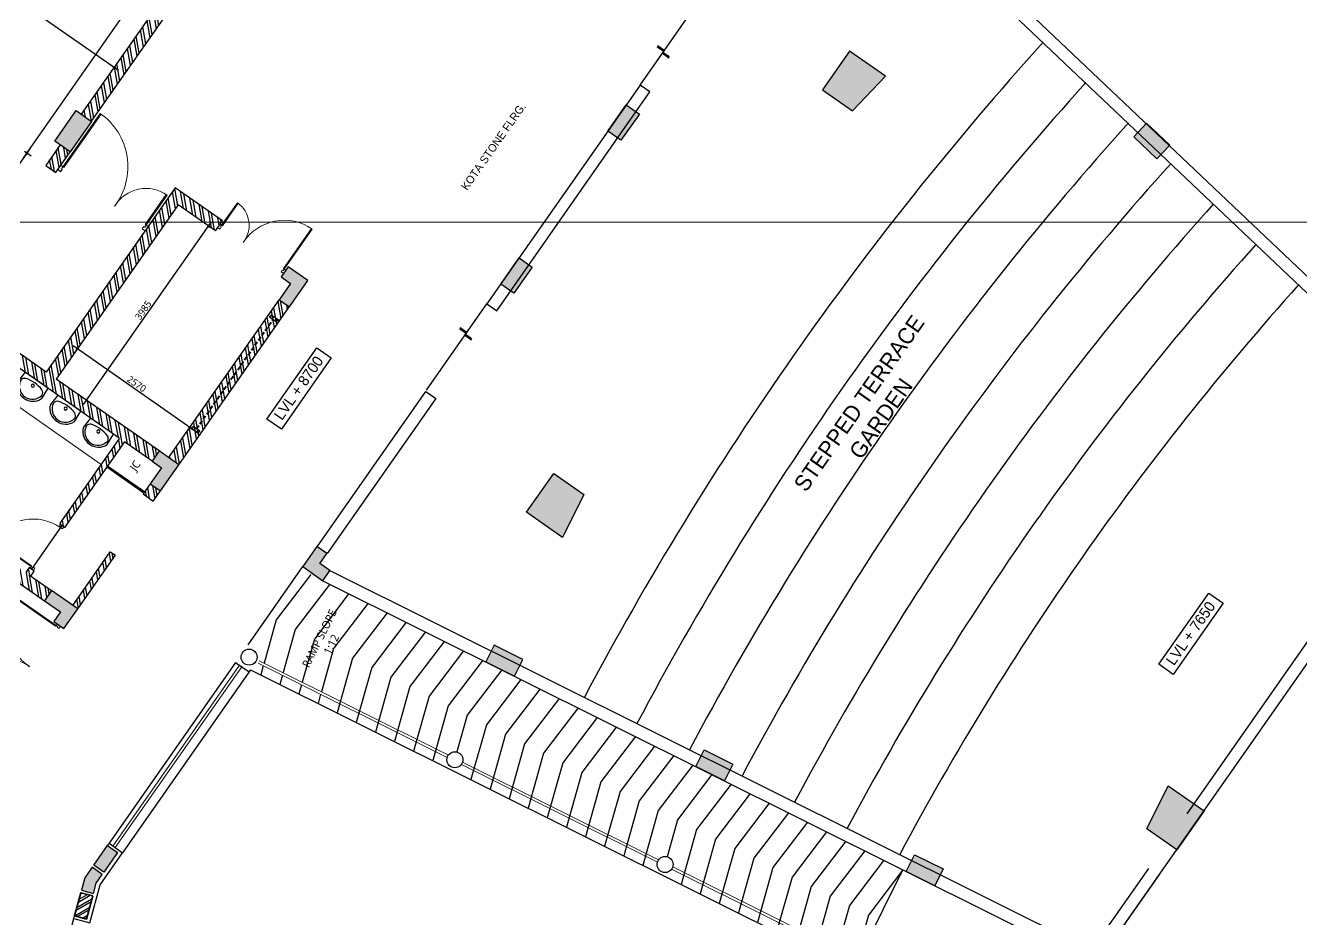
# Model space of a CAD drawing. Header units: millimetres. Extents: x 897770 to 1185420, y -692043 to -233237.
# Drawn here: x 938751 to 962660, y -429012 to -412257 of the extents above; entities that cross this region are included whole.
import ezdxf
from ezdxf.enums import TextEntityAlignment as Align

# ---------------------------------------------------------------- set-up
doc = ezdxf.new("R2010")
doc.units = ezdxf.units.MM
doc.header["$MEASUREMENT"] = 0
doc.header["$PDMODE"] = 67
doc.linetypes.add('ACAD_ISO05W100', pattern=[36, 24, -3, 0, -3, 0, -3, 0, -3])
doc.linetypes.add('DASHED2', pattern=[0.375, 0.25, -0.125])
doc.layers.get('Defpoints').update_dxf_attribs({"color": 6})
for name, color, linetype in [('A-Anno Tags', 6, 'Continuous'), ('A-Elevation', 4, 'Continuous'), ('A-Sanitory', 8, 'Continuous'), ('A-Steps', 3, 'Continuous'), ('A-Wall Patt', 8, 'Continuous'), ('A-Window', 4, 'Continuous'), ('S-Conc Patt', 9, 'Continuous')]:
    doc.layers.add(name, color=color, linetype=linetype)
for name, color, linetype, lineweight in [('A-Detail Lines', 8, 'Continuous', 25), ('A-Door', 4, 'Continuous', 9), ('A-DTLS-Elevation', 4, 'Continuous', 25), ('A-Wall Sec', 1, 'Continuous', 30), ('Ann_TitleBlock 2', 5, 'Continuous', 25), ('Anno_Tittleblock', 5, 'Continuous', 13), ('ele l', 6, 'Continuous', 15), ('elevation', 4, 'Continuous', 13), ('FLOOR', 41, 'Continuous', 5), ('S-Concrete', 40, 'Continuous', 30), ('text', 7, 'Continuous', 5)]:
    doc.layers.add(name, color=color, linetype=linetype, lineweight=lineweight)
doc.styles.add('IIITD @ 100', font='trebuc.ttf', dxfattribs={"height": 210})
doc.styles.get("Standard").update_dxf_attribs({"font": 'trebuc.ttf'})
doc.styles.add('TITLE', font='swissel.ttf', dxfattribs={"height": 4.299999999999998})
doc.dimstyles.new('IIITD_WD_M @ 100', dxfattribs={"dimscale": 100, "dimtxt": 1.3, "dimasz": 0.75, "dimexe": 0.5, "dimexo": 0.25, "dimgap": 0.3, "dimtad": 1, "dimdec": 0, "dimrnd": 1, "dimzin": 0, "dimdsep": 46, "dimtxsty": 'Standard', "dimblk": 'ARCHTICK', "dimcen": 0.2, "dimdle": 1, "dimclrd": 8, "dimclre": 9, "dimadec": 0, "dimazin": 0, "dimtfac": 1, "dimtdec": 0, "dimtofl": 0, "dimtmove": 0, "dimatfit": 0, "dimfxl": 1, "dimtolj": 1, "dimtzin": 0, "dimlwd": -1, "dimlwe": -1, "dimarcsym": 0})
pattern_1 = [(135, (332898.2756042336, -897154.141167992), (-106.0660171779821, -106.0660171779821), []), (135, (332898.2756042336, -897083.4304899921), (-106.0660171779821, -106.0660171779821), [])]

# ---------------------------------------------------------------- blocks, each defined once
blk = doc.blocks.new('block rt')
at = {"layer": 'S-Conc Patt'}
blk.add_hatch(color=256, dxfattribs=at).paths.add_polyline_path([(839460.0766549428, -270632.8241177784), (839271.6717551635, -270500.9014368656), (839133.6550639226, -270698.0094754622), (839071.5126945713, -270930.4713258203), (839293.7103884405, -270989.8698513853), (839345.3612802359, -270796.6544654123)])
at = {"layer": 'S-Concrete'}
blk.add_lwpolyline([(839271.6717551635, -270500.9014368656), (839133.6550639226, -270698.0094754622), (839071.5126945713, -270930.4713258203), (839293.7103884405, -270989.8698513853), (839345.3612802359, -270796.6544654123), (839460.0766549428, -270632.8241177784), (839271.6717551635, -270500.9014368656)], dxfattribs=at)
blk = doc.blocks.new('block rt lft')
at = {"color": 6}
blk.add_blockref('block rt', (0, 0), dxfattribs=at)
blk = doc.blocks.new('Big Door Garbage')
at = {"layer": 'A-Detail Lines', "lineweight": 18}
for centre, radius, start, end in [((-12515, 128702.8379813184), 515, 270, 3.896891641194009), ((-11085, 128702.8379813184), 915, 177.8078233523045, 270)]:
    blk.add_arc(centre, radius, start, end, dxfattribs=at)
at = {"layer": 'ele l', "lineweight": 18}
for p, q in [((-12550, 128777.8379813184), (-12500, 128777.8379813184)), ((-12550, 128702.8379813184), (-12550, 128777.8379813184)), ((-12500, 128777.8379813184), (-12500, 128737.8379813183)), ((-11100, 128777.8379813184), (-11100, 128737.8379813183)), ((-11050, 128777.8379813184), (-11100, 128777.8379813184)), ((-11050, 128702.8379813184), (-11050, 128777.8379813184)), ((-12550, 128702.8379813184), (-12515, 128702.8379813184)), ((-12515, 128737.8379813183), (-12500, 128737.8379813183)), ((-12515, 128702.8379813184), (-12515, 128737.8379813183)), ((-12515, 128702.8379813184), (-12515, 128187.8379813183)), ((-12498.87218045117, 128702.8379813184), (-12515, 128702.8379813184)), ((-12498.87218045117, 128702.8379813184), (-12498.87218045117, 128188.0905739071)), ((-11101.12781954894, 128702.8379813184), (-11101.12781954894, 127787.9801270937)), ((-11101.12781954894, 128702.8379813184), (-11085, 128702.8379813184)), ((-11085, 128737.8379813183), (-11100, 128737.8379813183)), ((-11085, 128702.8379813184), (-11085, 128737.8379813183)), ((-11050, 128702.8379813184), (-11085, 128702.8379813184)), ((-11085, 128702.8379813184), (-11085, 127787.8379813184))]:
    blk.add_line(p, q, dxfattribs=at)
blk = doc.blocks.new('ABL_Door_S - 1000 x 2100-11-3 Second Floor Lvl')
at = {"layer": 'A-Door'}
blk.add_arc((-450, -2.5), 899.9999999999976, 269.0450261264744, 0, dxfattribs=at)
at = {"layer": 'ele l'}
for p, q in [((-500, 37.5), (-450, 37.5)), ((-500, -37.5), (-500, 37.5)), ((-450, 37.5), (-450, -2.5)), ((450, 37.5), (450, -2.5)), ((500, 37.5), (450, 37.5)), ((500, -37.5), (500, 37.5)), ((-500, -37.5), (-465, -37.5)), ((-465, -2.5), (-450, -2.5)), ((-465, -37.5), (-465, -2.5)), ((-465, -37.5), (-465, -902.3749913182107)), ((-450, -37.5), (-465, -37.5)), ((-450, -37.5), (-450, -902.5)), ((465, -2.5), (450, -2.5)), ((465, -37.5), (465, -2.5)), ((500, -37.5), (465, -37.5))]:
    blk.add_line(p, q, dxfattribs=at)
blk = doc.blocks.new('basin13_pl')
for points in [[(-411.544749577879, -1.877702052675885, -0.3243096548876276), (-228.662179200328, 275.2094259963778, -0.0741953083466772), (-225.7429335389752, 275.6450125397823), (0, 262.3951083889406), (0, -262.3951083889406), (-222.7131455603521, -274.7616816801892, -0.0826105020214127), (-232.4257334403228, -273.1459314795501, -0.3133250437369864), (-411.544749577879, -1.877702052675885)], [(-381.6487324351911, 0.6179259249765892, -0.373947363517409), (-169.3798919887049, 245.1648648460686, -0.2528694053771053), (-89.14032121584751, 185.9919087740418, -0.0782114528549336), (-62.55141090950928, 1.086677969287848, -0.07081266206195799), (-89.14032121573109, -185.9919087740418, -0.2541996357205494), (-169.3798919887049, -244.2815339864755, -0.371652717417448), (-381.6487324351911, 0.6179259249765892)]]:
    blk.add_lwpolyline(points, format="xyb", close=True)
at = {"lineweight": -2}
blk.add_circle((-122.4729003147222, 0.7433193685137667), 28.75, dxfattribs=at)
blk = doc.blocks.new('DROP')
at = {"layer": 'A-Detail Lines'}
h = blk.add_hatch(dxfattribs=at)
h.set_pattern_fill('ANSI31', color=256, scale=100, angle=270, style=0)
h.set_pattern_definition([(45, (-30796.78261578728, -8736.20539666258), (8.838834764831843, -8.838834764831843), [])])
h.paths.add_polyline_path([(-45.69152063661022, 0), (-45.69152063661022, -146.7568311852519), (-75.487112986797, -146.7568311852519), (-75.487112986797, 0)])
h.paths.add_polyline_path([(0, 146.7568311852519), (0, 0), (-29.79559235018678, 0), (-29.79559235018678, 146.7568311852519)])
for p, q in [((-45.69152063661022, -146.7568311852519), (-45.69152063661022, 0)), ((0, 0), (0, 148.4895498590776))]:
    blk.add_line(p, q, dxfattribs=at)
blk = doc.blocks.new('Upper WINDOW')
at = {"layer": 'A-Window', "color": 2, "linetype": 'DASHED2', "lineweight": 40, "ltscale": 300}
blk.add_line((-18119.75917566476, 103109.9747390604), (-18489.37153924019, 100637.4483588792), dxfattribs=at)
for points in [[(-18226.10314188129, 103176.4274353885), (-17998.63071490465, 103142.4230979395)], [(-18383.02201362203, 100571.0328522357), (-18610.49444059869, 100605.0371896847)]]:
    blk.add_lwpolyline(points, dxfattribs=at)
at = {"layer": 'A-Window'}
for points in [[(-18038.19113698781, 103148.3368957567), (-18045.58338425934, 103098.8863681531), (-18193.9349670702, 103121.0631099677), (-18186.54271979869, 103170.5136375713)], [(-18422.58799510629, 100576.9094603682), (-18415.19574783477, 100626.3599879718), (-18563.54733064564, 100648.5367297864), (-18570.93957791716, 100599.0862021828)]]:
    blk.add_lwpolyline(points, dxfattribs=at)
blk = doc.blocks.new('_ArchTick')
at = {"color": 0, "linetype": 'ByBlock', "const_width": 0.15}
blk.add_lwpolyline([(-0.5, -0.5), (0.5, 0.5)], dxfattribs=at)
blk = doc.blocks.new('*D189')
at = {"layer": 'A-Anno Tags', "color": 9, "transparency": 16777216}
for p, q in [((592436.5536630508, -455875.4935922034), (592286.5536630508, -455875.4935922034)), ((592436.5536630508, -466145.4937957336), (592286.5536630508, -466145.4937957336))]:
    blk.add_line(p, q, dxfattribs=at)
at = {"layer": 'A-Anno Tags', "color": 8, "transparency": 16777216}
blk.add_line((592336.5536630508, -466245.4937957337), (592336.5536630508, -455775.4935922035), dxfattribs=at)
at = {"layer": 'Defpoints', "color": 0, "linetype": 'Continuous', "transparency": 16777216}
for p in [(592336.5536630508, -455875.4935922034), (592758.8696423166, -455875.4935922034), (592758.8696423168, -466145.4937957336)]:
    blk.add_point(p, dxfattribs=at)
at = {"layer": 'A-Anno Tags', "color": 8, "linetype": 'Continuous', "transparency": 16777216, "xscale": 50, "yscale": 50, "zscale": 50}
for p, rotation in [((592336.5536630508, -455875.4935922034), 90), ((592336.5536630508, -466145.4937957336), 270)]:
    blk.add_blockref('_ArchTick', p, dxfattribs=dict(at, rotation=rotation))
at = {"layer": 'A-Anno Tags', "color": 0, "linetype": 'Continuous', "transparency": 16777216, "insert": (592240.4156159129, -461010.4936939685), "char_height": 130, "attachment_point": 5, "rotation": 90}
blk.add_mtext('\\A1;10270', dxfattribs=at)
blk = doc.blocks.new('*D190')
at = {"layer": 'A-Anno Tags', "color": 9, "transparency": 16777216}
for p, q in [((592436.5536630508, -466145.4937957336), (592286.5536630506, -466145.4937957336)), ((592436.5536630508, -468195.4936939692), (592286.5536630506, -468195.4936939692))]:
    blk.add_line(p, q, dxfattribs=at)
at = {"layer": 'A-Anno Tags', "color": 8, "transparency": 16777216}
blk.add_line((592336.5536630505, -466045.4937957336), (592336.5536630505, -468295.4936939692), dxfattribs=at)
at = {"layer": 'Defpoints', "color": 0, "linetype": 'Continuous', "transparency": 16777216}
for p in [(592758.8696423168, -466145.4937957336), (592336.5536630505, -468195.4936939692), (592758.8696423168, -468195.4936939692)]:
    blk.add_point(p, dxfattribs=at)
at = {"layer": 'A-Anno Tags', "color": 8, "linetype": 'Continuous', "transparency": 16777216, "xscale": 50, "yscale": 50, "zscale": 50}
for p, rotation in [((592336.5536630505, -466145.4937957336), 90), ((592336.5536630505, -468195.4936939692), 270)]:
    blk.add_blockref('_ArchTick', p, dxfattribs=dict(at, rotation=rotation))
at = {"layer": 'A-Anno Tags', "color": 0, "linetype": 'Continuous', "transparency": 16777216, "insert": (592240.4156159125, -467170.4937448514), "char_height": 130, "attachment_point": 5, "rotation": 90}
blk.add_mtext('\\A1;2050', dxfattribs=at)
blk = doc.blocks.new('*D192')
at = {"layer": 'A-Anno Tags', "color": 8, "transparency": 16777216}
blk.add_line((592858.8696423166, -463890.9997194455), (584118.8684178478, -463890.9997194455), dxfattribs=at)
at = {"layer": 'A-Anno Tags', "color": 9, "transparency": 16777216}
for p, q in [((584218.8684178478, -463990.9997194457), (584218.8684178478, -463840.9997194457)), ((592758.8696423166, -463990.9997194457), (592758.8696423166, -463840.9997194457))]:
    blk.add_line(p, q, dxfattribs=at)
at = {"layer": 'Defpoints', "color": 0, "linetype": 'Continuous', "transparency": 16777216}
for p in [(584218.8684178478, -463890.9997194455), (584218.8684178478, -464064.4567584668), (592758.8696423166, -464064.4567583229)]:
    blk.add_point(p, dxfattribs=at)
at = {"layer": 'A-Anno Tags', "color": 8, "linetype": 'Continuous', "transparency": 16777216, "xscale": 50, "yscale": 50, "zscale": 50, "rotation": 180}
blk.add_blockref('_ArchTick', (584218.8684178478, -463890.9997194455), dxfattribs=at)
at = {"layer": 'A-Anno Tags', "color": 8, "linetype": 'Continuous', "transparency": 16777216, "xscale": 50, "yscale": 50, "zscale": 50}
blk.add_blockref('_ArchTick', (592758.8696423166, -463890.9997194455), dxfattribs=at)
at = {"layer": 'A-Anno Tags', "color": 0, "linetype": 'Continuous', "transparency": 16777216, "insert": (588488.8690300821, -463794.8616723075), "char_height": 130, "attachment_point": 5}
blk.add_mtext('\\A1;8540', dxfattribs=at)
blk = doc.blocks.new('*D194')
at = {"layer": 'A-Anno Tags', "color": 8, "transparency": 16777216}
blk.add_line((597888.868529941, -468602.9560936341), (595118.8655717422, -468602.9560936341), dxfattribs=at)
at = {"layer": 'A-Anno Tags', "color": 9, "transparency": 16777216}
for p, q in [((595218.8655717422, -468702.956093634), (595218.8655717422, -468552.956093634)), ((597788.8685299408, -468702.956093634), (597788.8685299408, -468552.956093634))]:
    blk.add_line(p, q, dxfattribs=at)
at = {"layer": 'Defpoints', "color": 0, "linetype": 'Continuous', "transparency": 16777216}
for p in [(595218.8655717422, -468602.9560936341), (595218.8655717422, -468966.7843003495), (597788.8685299408, -468966.7843003492)]:
    blk.add_point(p, dxfattribs=at)
at = {"layer": 'A-Anno Tags', "color": 8, "linetype": 'Continuous', "transparency": 16777216, "xscale": 50, "yscale": 50, "zscale": 50, "rotation": 180}
blk.add_blockref('_ArchTick', (595218.8655717422, -468602.9560936341), dxfattribs=at)
at = {"layer": 'A-Anno Tags', "color": 8, "linetype": 'Continuous', "transparency": 16777216, "xscale": 50, "yscale": 50, "zscale": 50}
blk.add_blockref('_ArchTick', (597788.8685299408, -468602.9560936341), dxfattribs=at)
at = {"layer": 'A-Anno Tags', "color": 0, "linetype": 'Continuous', "transparency": 16777216, "insert": (596503.8670508415, -468506.818046496), "char_height": 130, "attachment_point": 5}
blk.add_mtext('\\A1;2570', dxfattribs=at)
blk = doc.blocks.new('*D195')
at = {"layer": 'A-Anno Tags', "color": 8, "transparency": 16777216}
blk.add_line((595909.8304378433, -469395.4936810427), (595909.8304378433, -465210.4936982234), dxfattribs=at)
at = {"layer": 'A-Anno Tags', "color": 9, "transparency": 16777216}
for p, q in [((595902.0785584087, -465310.4936982233), (595959.8304378436, -465310.4936982233)), ((595902.0785326527, -469295.4936810425), (595959.8304378436, -469295.4936810425))]:
    blk.add_line(p, q, dxfattribs=at)
at = {"layer": 'Defpoints', "color": 0, "linetype": 'Continuous', "transparency": 16777216}
for p in [(595877.0785584087, -465310.4936982233), (595909.8304378433, -465310.4936982233), (595877.0785326527, -469295.4936810425)]:
    blk.add_point(p, dxfattribs=at)
at = {"layer": 'A-Anno Tags', "color": 8, "linetype": 'Continuous', "transparency": 16777216, "xscale": 50, "yscale": 50, "zscale": 50}
for p, rotation in [((595909.8304378433, -465310.4936982233), 90), ((595909.8304378433, -469295.4936810425), 270)]:
    blk.add_blockref('_ArchTick', p, dxfattribs=dict(at, rotation=rotation))
at = {"layer": 'A-Anno Tags', "color": 0, "linetype": 'Continuous', "transparency": 16777216, "insert": (595813.4735354865, -467302.9936896329), "char_height": 130, "attachment_point": 5, "rotation": 90}
blk.add_mtext('\\A1;3985', dxfattribs=at)
blk = doc.blocks.new('Col BIG')
at = {"layer": 'S-Concrete'}
blk.add_lwpolyline([(430436.3021660146, -150128.8601639964), (431326.4116626509, -150128.8601639964), (431326.4116626509, -150816.3299377869), (430436.3021660146, -150949.3903902058)], close=True, dxfattribs=at)
blk = doc.blocks.new('IIITD WD A1- L Format Library')
at = {"layer": 'Anno_Tittleblock', "color": 5}
blk.add_lwpolyline([(8.4981e-12, -7.565305796026009), (774.9999999918738, -7.56530586851683), (774.9999999918657, 573.9074375169786), (-2.84e-14, 573.9074374182147)], close=True, dxfattribs=at)
at = {"style": 'TITLE'}
for tag, p, height in [('PROJECT NAME 1', (779.1683415002262, 137.3991805550202), 2.983716264687696), ('PROJECT NAME 2', (779.1683415002262, 132.228240156315), 2.983716264687696), ('PROJECT_NAME_3', (779.1683415002262, 127.3710148127286), 2.983716264687696), ('1:100@A1', (818.0644061244722, 91.91852248042328), 2.245218157738993), ('A-2.03', (844.8088925816908, 84.27986801856855), 3.999999999999998), ('03.04.11', (821.9638681379755, 84.64362089690894), 2.245218157738993), ('AC', (827.500632315538, 76.13847962577613), 2.245218157738993), ('A', (858.8511657051198, 75.94194076355613), 3.655006303296036)]:
    blk.add_attdef(tag, p, '', height=height, dxfattribs=at)
for p in [(780.303663661374, 113.0115611427492), (780.303663661374, 106.3748684926642)]:
    blk.add_attdef('FIRST FLOOR PLAN', text='', height=3.393934424489177, dxfattribs=at).set_placement(p, align=Align.TOP_LEFT)
blk = doc.blocks.new('Lecture SF Plan')
at = {"layer": 'A-Wall Patt'}
h = blk.add_hatch(dxfattribs=at)
h.set_pattern_fill('ANSI32', color=256, scale=400, angle=90, style=0)
h.set_pattern_definition(pattern_1)
h.paths.add_polyline_path([(592758.8696423168, -461359.755528208), (592758.8696423168, -464959.7555282078), (592988.8696423168, -464959.755528208), (592988.8696423166, -461359.7555282079)])
h = blk.add_hatch(dxfattribs=at)
h.set_pattern_fill('ANSI32', color=256, scale=400, angle=90, style=0)
h.set_pattern_definition([(135, (596779.5729619709, -469394.9933898028), (-106.0660171779821, -106.0660171779821), []), (135, (596779.5729619709, -469324.2827118027), (-106.0660171779821, -106.0660171779821), [])])
h.paths.add_polyline_path([(589103.8651321058, -468425.493693969), (592988.8696423166, -468425.493693969), (592988.8696423168, -469525.4936940346), (594298.869770817, -469525.4936859554), (594298.8697672138, -471140.4936870361), (594528.8697569221, -471140.4936870353), (594528.8697569168, -469525.4936845372), (596828.8697561638, -469525.4936703526), (596828.869756657, -471480.4936726977), (596943.869756657, -471480.4936726977), (596943.8697529564, -469525.4936696435), (597568.8685308731, -469525.493665789), (597568.8685308734, -469295.4936658543), (595218.8655717422, -469295.4936810427), (595218.8655717422, -465310.4936939693), (596068.868530873, -465310.493693969), (596068.8685308731, -465080.4936939689), (594988.8655717423, -465080.493693969), (594988.8655717424, -469295.493682529), (593218.8696423166, -469295.493693969), (593218.8696423168, -468195.4936939689), (589103.8651321058, -468195.493693969)])
h = blk.add_hatch(dxfattribs=at)
h.set_pattern_fill('ANSI32', color=256, scale=400, angle=90, style=0)
h.set_pattern_definition(pattern_1)
h.paths.add_polyline_path([(592988.8696423166, -466129.7555282081), (592988.8696423168, -465659.7555282081), (592758.8696423168, -465659.7555282081), (592758.8696423168, -466129.7555282081)])
h = blk.add_hatch(dxfattribs=at)
h.set_pattern_fill('ANSI32', color=256, scale=400, angle=90, style=0)
h.set_pattern_definition([(135, (640363.3412529747, -388330.4826034763), (-106.0660171779821, -106.0660171779821), []), (135, (640363.3412529747, -388259.7719254766), (-106.0660171779821, -106.0660171779821), [])])
h.paths.add_polyline_path([(598018.8685299964, -465680.4936939688), (597789.0549480864, -465680.4936939689), (597793.868530873, -469295.4936643997), (598018.8685314276, -469295.4936629455)])
h = blk.add_hatch(dxfattribs=at)
h.set_pattern_fill('ANSI32', color=256, scale=400, angle=90, style=0)
h.set_pattern_definition([(135, (597851.819598176, -470002.993693969), (-106.0660171779821, -106.0660171779821), []), (135, (597851.8195981759, -469932.2830159689), (-106.0660171779821, -106.0660171779821), [])])
h.paths.add_polyline_path([(597788.868530873, -469895.4936629453), (597788.868530873, -470125.4936629452), (598018.868530873, -470125.4936629452), (598018.8685307775, -469895.4936629454)])
h = blk.add_hatch(dxfattribs=at)
h.set_pattern_fill('ANSI32', color=256, scale=400, angle=90, style=0)
h.set_pattern_definition([(135, (598011.8195981759, -471604.4936939692), (-106.0660171779821, -106.0660171779821), []), (135, (598011.8195981759, -471533.783015969), (-106.0660171779821, -106.0660171779821), [])])
h.paths.add_polyline_path([(597903.868530772, -471365.4936726977), (597903.8685307727, -472595.4936726917), (598018.8685307573, -472595.4936726917), (598018.8685307573, -471365.4936726977)])
h = blk.add_hatch(dxfattribs=at)
h.set_pattern_fill('ANSI32', color=256, scale=400, angle=90, style=0)
h.set_pattern_definition([(135, (453884.8195981759, -989464.4936939692), (-106.0660171779821, -106.0660171779821), []), (135, (453884.8195981761, -989393.7830159692), (-106.0660171779821, -106.0660171779821), [])])
h.paths.add_polyline_path([(591431.5489952734, -472595.4936726916), (591431.5489952734, -472825.4936726916), (597418.8685307575, -472825.4936726917), (597418.8685307575, -472595.4936726918)])
h = blk.add_hatch(dxfattribs=at)
h.set_pattern_fill('ANSI32', color=256, scale=400, angle=90, style=0)
h.set_pattern_definition([(135, (453892.1403598004, -989464.4936939692), (-106.0660171779821, -106.0660171779821), []), (135, (453892.1403598005, -989393.7830159692), (-106.0660171779821, -106.0660171779821), [])])
h.paths.add_polyline_path([(596828.869756657, -472480.4936726978), (596828.8697566567, -472595.4936726915), (596943.8697566567, -472595.4936726918), (596943.8697566567, -472480.4936726978)])
at = {"layer": 'S-Conc Patt'}
for points in [[(609152.3930296204, -453996.3524149247), (609745.7993607111, -454085.0593832035), (609797.5450922071, -453738.9056900674), (609204.1387611168, -453650.1987217881)], [(603868.8700045835, -455733.5408270232), (603868.8700045835, -456623.6503236598), (604556.3397783741, -456623.6503236598), (604689.4002307929, -455733.5408270232)], [(601018.8700045835, -459560.493693969), (601018.8700045835, -458960.4936939688), (601318.8700045835, -458960.4936939688), (601318.8700045836, -459560.493693969)], [(601018.8700045835, -463060.4936939689), (601018.8700045834, -462460.4936939689), (601318.8700045834, -462460.4936939689), (601318.8700045835, -463060.493693969)], [(617478.8655173396, -463588.2371678785), (617478.8655173393, -464478.3466645149), (616791.3957435486, -464478.3466645146), (616658.33529113, -463588.2371678786)], [(597568.868530873, -465310.493693969), (597788.8685308731, -465310.493693969), (597788.8685308731, -465680.4936939688), (598018.8685307775, -465680.4936939688), (598018.8685308731, -465080.4936939688), (597568.8685308731, -465080.4936968774)], [(603868.8700045835, -466287.446560858), (603868.8700045835, -465397.3370642216), (604556.3397783741, -465397.3370642216), (604689.4002307929, -466287.4465608579)], [(613505.2729852402, -467373.9328083828), (614098.6793163309, -467285.2258401039), (614150.4250478271, -467631.3795332401), (613557.0187167365, -467720.0865015195)], [(609152.3930296204, -468024.6349730139), (609745.7993607114, -467935.9280047346), (609797.5450922075, -468282.0816978709), (609204.1387611165, -468370.7886661502)], [(605392.9194050912, -468586.6301693645), (604799.5130740004, -468675.3371376435), (604851.2588054967, -469021.49083078), (605444.6651365875, -468932.783862501)], [(601248.8700046039, -469295.4936939687), (601248.8700046039, -469065.4936939687), (601018.8700046039, -469065.4936939688), (601018.8700046039, -469525.4936939689), (601478.8700046036, -469525.4936939688), (601478.8700046036, -469295.4936939687)], [(597568.868530873, -469525.4936629453), (597788.868530873, -469525.4936629453), (597788.868530873, -469895.4936629452), (598018.8685307773, -469895.493662945), (598018.8685308731, -469295.493662945), (597568.868530873, -469295.4936658539)], [(597418.8685307576, -472595.4936726942), (597418.8685307576, -472825.493659641), (597788.8685307576, -472825.4936596413), (597788.8685307576, -473045.4936726942), (598018.8685307576, -473045.4936726942), (598018.8685307575, -472595.4936726942)], [(601018.8700046993, -475905.4936726946), (601248.8700047071, -475905.4936726825), (601248.8700047114, -476355.4936726822), (601018.8700047114, -476355.4936726946)]]:
    blk.add_hatch(color=256, dxfattribs=at).paths.add_polyline_path(points)
blk.add_hatch(color=256, dxfattribs=at).paths.add_polyline_path([(592638.8655717626, -464960.4936939687), (592988.8655717623, -464960.4936939687), (592988.8655717626, -465660.4936939689), (592638.8655717623, -465660.4936939689)], flags=17)
at = {"layer": 'A-Anno Tags'}
for points in [[(615209.0122773289, -461824.6284048489), (615209.012277329, -460196.3589830893), (615539.0885613724, -460196.3589830893), (615539.088561372, -461824.6284048487)], [(598881.482510304, -467645.2514804646), (598881.4825103041, -466016.982058705), (599211.5587943475, -466016.982058705), (599211.5587943472, -467645.2514804643)]]:
    blk.add_lwpolyline(points, close=True, dxfattribs=at)
at = {"layer": 'A-Detail Lines'}
for p, q in [((601018.8700047935, -458507.4936939689), (601018.8700045835, -456530.4936939688)), ((596886.3697557218, -472480.4936726974), (596886.3697566572, -471480.4936726975))]:
    blk.add_line(p, q, dxfattribs=at)
blk.add_lwpolyline([(601018.8700045836, -465490.4936939689), (601018.8700045836, -463513.4936939689)], dxfattribs=at)
at = {"layer": 'A-Elevation'}
for points in [[(617478.8655173045, -466729.2459852009), (617478.865517424, -454895.4504726381), (601282.8743424239, -452474.3484382696)], [(617248.8655173904, -458202.7502200086), (617248.8655174219, -455093.6239519796), (601248.8700045836, -452701.8208651877)], [(617248.8655203097, -463818.2372562376), (617248.8655173331, -463818.2371678786), (617248.8655173904, -458202.7502200027), (617248.8655173904, -458202.7502200086)], [(601018.8700046237, -463513.4936939688), (601248.8700046235, -463513.493693969), (601243.8700047936, -458507.4936939689), (601018.8700047935, -458507.4936939689), (601018.8700046237, -463513.4936939688)], [(601020.8690461812, -465514.9341695604), (601250.8685872837, -465514.4747213728), (601252.9612121335, -469065.0442337918), (601027.9616610549, -469065.493693975), (601020.8690461812, -465514.9341695604)]]:
    blk.add_lwpolyline(points, dxfattribs=at)
for radius, start, end in [(60666.13039641584, 172.9030790334292, 187.096801469816), (59566.13039641584, 172.9290328744646, 187.0708454177137), (58466.13039641584, 172.9559636435559, 187.0439123572749), (57366.13039641584, 172.9839275403001, 187.0159460818717), (56266.13039641584, 173.0129852016545, 186.9868859421183), (55166.13039641584, 173.0432020870074, 186.9566664914525), (54066.13039641584, 173.074648975338, 186.9252169244054)]:
    blk.add_arc((666947.427026595, -461010.493693969), radius, start, end, dxfattribs=at)
at = {"layer": 'A-Sanitory', "ltscale": 0.5}
for points in [[(596935.6304979161, -470100.5105654725), (597787.9500336425, -470100.5105654679)], [(596936.548995032, -470075.4936870359), (597788.8685307585, -470075.4936870313)]]:
    blk.add_lwpolyline(points, dxfattribs=at)
at = {"layer": 'A-Wall Sec'}
for p, q in [((592758.8696423168, -464959.7555282078), (592758.8696423168, -461359.755528208)), ((592988.8696423168, -464959.755528208), (592988.8696423166, -461359.7555282079)), ((594988.8655717423, -465080.493693969), (594988.8655717424, -469295.493682529)), ((596068.8685308731, -465080.4936939689), (594988.8655717423, -465080.493693969)), ((596068.8685308731, -465310.493693969), (596068.8685308731, -465080.4936939689)), ((595218.8655717422, -465310.4936939693), (595218.8655717422, -469295.4936810427)), ((596068.868530873, -465310.493693969), (595218.8655717422, -465310.4936939693)), ((592758.8696423168, -465659.7555282081), (592758.8696423168, -466129.7555282081)), ((592988.8696423166, -466129.7555282081), (592988.8696423168, -465659.7555282081)), ((597788.8685299408, -469295.4936644321), (597788.8685299411, -465680.4936939688)), ((598018.8685299411, -469295.4936629454), (598018.8685299411, -465677.1350915311)), ((592758.8696423168, -466129.7555282081), (592988.8696423166, -466129.7555282081)), ((594988.8655717424, -469295.493682529), (593218.8696423166, -469295.493693969)), ((597568.868530873, -469295.4936658543), (595218.8655717422, -469295.4936810427)), ((596821.5489945393, -469525.4936703977), (594521.548995273, -469525.4936845819)), ((597568.8685308731, -469525.493665789), (596936.5489913318, -469525.4936696888)), ((596828.8697566567, -471140.4936870222), (596828.869756657, -471255.4936870225)), ((597903.8685307727, -472595.4936726917), (597903.868530772, -471365.4936726977))]:
    blk.add_line(p, q, dxfattribs=at)
for points in [[(596828.869756657, -471480.4936726977), (596828.8697561636, -469525.4936703977)], [(596828.869756657, -471480.4936726977), (596943.869756657, -471480.4936726977), (596943.8697529564, -469525.4936696886)], [(597788.868530873, -469895.4936629453), (597788.868530873, -470125.4936629452), (598018.868530873, -470125.4936629452), (598018.8685307775, -469895.4936629454)], [(597903.868530772, -471365.4936726977), (598018.8685307592, -471365.4936726977)], [(598018.8685307575, -472595.4936726942), (598018.8685307573, -471365.4936726977)], [(596943.8697566567, -472595.4936726918), (596943.8697566567, -472480.4936726978), (596828.869756657, -472480.4936726978), (596828.8697566567, -472595.4936726915)], [(596936.5489950324, -472595.4936726915), (597418.8685307575, -472595.4936726918)], [(591431.5489952734, -472825.4936726916), (597418.8685307575, -472825.4936726917)]]:
    blk.add_lwpolyline(points, dxfattribs=at)
at = {"layer": 'elevation'}
for p, q in [((596828.869756657, -471480.4936726977), (596828.8697561636, -469525.4936703977)), ((594528.8697569186, -470125.4936870356), (596828.8697566567, -470125.4936870359))]:
    blk.add_line(p, q, dxfattribs=at)
at = {"layer": 'S-Concrete'}
for points in [[(609152.3930296204, -453996.3524149247), (609745.7993607111, -454085.0593832035), (609797.5450922071, -453738.9056900674), (609204.1387611168, -453650.1987217881), (609152.3930296204, -453996.3524149247)], [(601018.8700045835, -459560.493693969), (601018.8700045835, -458960.4936939688), (601318.8700045835, -458960.4936939688), (601318.8700045836, -459560.493693969), (601018.8700045835, -459560.493693969)], [(601018.8700045835, -463060.4936939689), (601018.8700045834, -462460.4936939689), (601318.8700045834, -462460.4936939689), (601318.8700045835, -463060.493693969), (601018.8700045835, -463060.4936939689)], [(597568.868530873, -465310.493693969), (597788.8685308731, -465310.493693969), (597788.8685308731, -465680.4936939688), (598018.8685307775, -465680.4936939688), (598018.8685308731, -465080.4936939688), (597568.8685308731, -465080.4936968774), (597568.8685308732, -465310.493693969)], [(613505.2729852402, -467373.9328083828), (614098.6793163309, -467285.2258401039), (614150.4250478271, -467631.3795332401), (613557.0187167365, -467720.0865015195), (613505.2729852402, -467373.9328083828)], [(609152.3930296204, -468024.6349730139), (609745.7993607114, -467935.9280047346), (609797.5450922075, -468282.0816978709), (609204.1387611165, -468370.7886661502), (609152.3930296204, -468024.6349730139)], [(605392.9194050912, -468586.6301693645), (604799.5130740004, -468675.3371376435), (604851.2588054967, -469021.49083078), (605444.6651365875, -468932.783862501), (605392.9194050912, -468586.6301693645)], [(601248.8700046039, -469295.4936939687), (601248.8700046039, -469065.4936939687), (601018.8700046039, -469065.4936939688), (601018.8700046039, -469525.4936939689), (601478.8700046036, -469525.4936939688), (601478.8700046036, -469295.4936939687), (601248.8700046039, -469295.4936939687)], [(597568.868530873, -469525.4936629453), (597788.868530873, -469525.4936629453), (597788.868530873, -469895.4936629452), (598018.8685307773, -469895.493662945), (598018.8685308731, -469295.493662945), (597568.868530873, -469295.4936658539), (597568.8685308732, -469525.4936629453)], [(597418.8685307576, -472595.4936596411), (597418.8685307576, -472825.493659641), (597788.8685307576, -472825.4936596413), (597788.8685307576, -473045.4936726942), (598018.8685307576, -473045.4936726942), (598018.8685307575, -472595.4936726942), (597418.8685307576, -472595.4936726942)]]:
    blk.add_lwpolyline(points, dxfattribs=at)
for points in [[(592638.8655717626, -464960.4936939687), (592988.8655717623, -464960.4936939687), (592988.8655717626, -465660.4936939689), (592638.8655717623, -465660.4936939689)], [(601018.8700047027, -475905.4936726946), (601248.8700047025, -475905.4936726825), (601248.8700047114, -476355.4936726822), (601018.8700047114, -476355.4936726946)]]:
    blk.add_lwpolyline(points, close=True, dxfattribs=at)
at = {"layer": 'A-Detail Lines', "xscale": -1}
for p, rotation in [((608618.8685308787, -336455.1557126511), 180), ((469163.5305494513, -461996.7419349892), 270)]:
    blk.add_blockref('Big Door Garbage', p, dxfattribs=dict(at, rotation=rotation))
at = {"layer": 'A-Detail Lines', "xscale": 1.33333061961695, "yscale": 1.33333061961695, "zscale": 1.33333061961695, "rotation": 180}
blk.add_blockref('Big Door Garbage', (578255.5662955494, -294362.0590836424), dxfattribs=at)
at = {"layer": 'A-Door', "xscale": -1, "rotation": 270}
blk.add_blockref('ABL_Door_S - 1000 x 2100-11-3 Second Floor Lvl', (596886.3697566572, -471980.4936726978), dxfattribs=at)
at = {"layer": 'A-Sanitory', "ltscale": 0.5, "xscale": -1, "rotation": 270}
for p in [(594928.1264375503, -469525.4936745068), (595678.1264375504, -469525.4936745069), (596428.1264375504, -469525.493674507)]:
    blk.add_blockref('basin13_pl', p, dxfattribs=at)
at = {"layer": 'A-Wall Sec', "xscale": -0.9999999999999994, "rotation": 171.4979414173274}
blk.add_blockref('Upper WINDOW', (631068.7931260957, -369255.0554441331), dxfattribs=at)
at = {"layer": 'FLOOR', "linetype": 'ACAD_ISO05W100', "rotation": 270}
for p in [(601018.8700047696, -457780.4936939688), (601018.8700047117, -464232.2369152982)]:
    blk.add_blockref('DROP', p, dxfattribs=at)
at = {"layer": 'S-Concrete', "xscale": -0.9999999999999998, "rotation": 90}
blk.add_blockref('Col BIG', (453740.0098405873, -25297.23866100865), dxfattribs=at)
at = {"layer": 'S-Concrete'}
for p, rotation in [((767607.7256813364, -33151.93500186387), 270), ((453740.0098405869, -896723.7487268725), 90)]:
    blk.add_blockref('Col BIG', p, dxfattribs=dict(at, rotation=rotation))
at = {"layer": 'A-Anno Tags', "attachment_point": 5, "rotation": 90, "style": 'IIITD @ 100'}
for s, insert, char_height, width in [('{\\fCentury Gothic|b0|i0|c0|p34;STEPPED TERRACE GARDEN}', (608052.9470907875, -461039.1632194373), 300, 4185.354350428212), ('{\\fCentury Gothic|b0|i0|c0|p34;KOTA STONE FLRG.}', (599429.2807970082, -461024.8284567032), 150, 2092.677175214107)]:
    blk.add_mtext(s, dxfattribs=dict(at, insert=insert, char_height=char_height, width=width))
at = {"layer": 'A-Anno Tags', "char_height": 200, "attachment_point": 6, "rotation": 90}
for s, insert in [('{\\fCentury Gothic|b0|i0|c0|p34;LVL + 7650}', (615362.864082838, -460319.8354255287)), ('{\\fCentury Gothic|b0|i0|c0|p34;LVL + 8700}', (599035.3343158129, -466140.4585011442))]:
    blk.add_mtext(s, dxfattribs=dict(at, insert=insert))
at = {"layer": 'text', "insert": (597379.2399008509, -469777.9220527268), "char_height": 150, "attachment_point": 5, "rotation": 90, "line_spacing_factor": 0.9385317878468564}
blk.add_mtext('JC', dxfattribs=at)
at = {"layer": 'A-Anno Tags', "linetype": 'Continuous'}
for base, p1, p2, angle, picture, middle in [((592336.5536630508, -455875.4935922034), (592758.8696423168, -466145.4937957336), (592758.8696423166, -455875.4935922034), 90, '*D189', (592240.4156159129, -461010.4936939685)), ((584218.8684178478, -463890.9997194455), (592758.8696423166, -464064.4567583229), (584218.8684178478, -464064.4567584668), 180, '*D192', (588488.8690300821, -463794.8616723075)), ((595909.8304378433, -465310.4936982233), (595877.0785326527, -469295.4936810425), (595877.0785584087, -465310.4936982233), 90, '*D195', (595813.4735354865, -467302.9936896329)), ((592336.5536630505, -468195.4936939692), (592758.8696423168, -466145.4937957336), (592758.8696423168, -468195.4936939692), 90, '*D190', (592240.4156159125, -467170.4937448514)), ((595218.8655717422, -468602.9560936341), (597788.8685299408, -468966.7843003492), (595218.8655717422, -468966.7843003495), 180, '*D194', (596503.8670508415, -468506.818046496))]:
    dim = blk.add_linear_dim(base=base, p1=p1, p2=p2, angle=angle, dimstyle='IIITD_WD_M @ 100', override={"dimblk": 'ArchTick'}, dxfattribs=at)
    dim.commit()
    dim.dimension.update_dxf_attribs({"geometry": picture, "text_midpoint": middle})

msp = doc.modelspace()

# ---------------------------------------------------------------- hatches: boundary and pattern name
at = {"layer": 'A-Wall Patt'}
h = msp.add_hatch(dxfattribs=at)
h.set_pattern_fill('ANSI32', color=256, scale=300, angle=345, style=0)
h.set_pattern_definition([(30.00000000000007, (159648.4635069361, -1787.908383095171), (-56.25, 97.42785792574932), []), (30.00000000000007, (159699.6894594921, -1801.634335714043), (-56.25, 97.42785792574932), [])])
h.paths.add_polyline_path([(940010.416849082, -428571.1116452445), (939788.245583128, -428511.6143462771), (939671.8378242743, -428946.2972579123), (939894.0090902321, -429005.7945568928)])
at = {"layer": 'S-Conc Patt'}
for points in [[(944267.9347557515, -422341.6219454931), (944399.8574366595, -422153.2170457105), (944211.452536877, -422021.2943648027), (943947.6071750612, -422398.1041643678), (944324.4169746264, -422661.9495261835), (944456.3396555344, -422473.5446264009)], [(948069.1277494759, -424137.8860559895), (947532.1576563887, -423870.186375135), (947375.9995092236, -424183.4189294361), (947912.9696023108, -424451.1186102906)], [(951471.0545513224, -425833.873841656), (952008.02464441, -426101.5735225104), (951851.8664972448, -426414.8060768115), (951314.8964041574, -426147.1063959572)], [(940288.1867343342, -427624.2922366178), (940476.5916341295, -427756.2149175203), (940218.4820410528, -428124.8331997058), (940030.0771412632, -427992.9105188083)], [(955409.9514462568, -427797.5613081764), (955946.921539344, -428065.2609890307), (955790.7633921793, -428378.4935433319), (955253.7932990915, -428110.7938624775)]]:
    msp.add_hatch(color=256, dxfattribs=at).paths.add_polyline_path(points)

# ---------------------------------------------------------------- linework, layer by layer
at = {"layer": 'A-Detail Lines'}
msp.add_line((954256.6870808349, -429960.0571656982, 4.8516394e-09), (955193.635963605, -428080.6618403913, 4.8516394e-09), dxfattribs=at)
at = {"layer": 'A-Detail Lines', "elevation": 4.8516394e-09}
for points in [[(942922.250181562, -423862.4640561346), (943947.6071714716, -422398.1041781356)], [(944096.2540420523, -422548.2017663359), (943448.7895689064, -423398.666203602), (943221.3375315052, -424207.1119040516)], [(944454.234104106, -422726.6682202483), (943806.76963096, -423577.1326575146), (943579.3175935588, -424385.5783579639)], [(944812.2141661595, -422905.1346741608), (944164.7496930136, -423755.599111427), (943937.2976556123, -424564.0448118762)], [(945170.1942282132, -423083.6011280731), (944522.7297550672, -423934.0655653395), (944295.2777176659, -424742.5112657885)], [(945528.1742902666, -423262.0675819858), (944880.7098171206, -424112.532019252), (944591.2254059765, -425141.4629103993)], [(945886.1543523201, -423440.5340358983), (945238.6898791742, -424290.9984731645), (944949.2054680302, -425319.9293643117)], [(946244.1344143735, -423619.0004898108), (945596.6699412277, -424469.464927077), (945307.1855300836, -425498.3958182243)], [(946602.1144764272, -423797.4669437233), (945954.6500032813, -424647.9313809896), (945665.1655921371, -425676.8622721367)], [(946960.0945384807, -423975.9333976357), (946312.6300653348, -424826.3978349021), (946023.1456541908, -425855.3287260492)], [(943207.5525595648, -424256.108613086), (943159.3051577624, -424427.5970947493)], [(947318.0746005344, -424154.3998515481), (946670.6101273884, -425004.8642888144), (946381.1257162443, -426033.7951799617)], [(947676.0546625879, -424332.8663054607), (947028.590189442, -425183.3307427268), (946834.7168856804, -425872.4256422438)], [(943565.5326216187, -424434.5750669983), (943517.2852198159, -424606.0635486617)], [(943923.5126836721, -424613.0415209107), (943875.2652818696, -424784.5300025743)], [(948034.0347246414, -424511.3327593732), (947386.5702514955, -425361.7971966393), (947097.0858403514, -426390.7280877867)], [(944281.4927457259, -424791.5079748228), (944233.2453439231, -424962.9964564866)], [(948392.0147866951, -424689.7992132857), (947744.5503135492, -425540.263650552), (947455.0659024048, -426569.1945416992)], [(948749.9948487484, -424868.2656671983), (948102.5303756023, -425718.7301044644), (947813.0459644585, -426747.6609956116)], [(949107.974910802, -425046.7321211107), (948460.510437656, -425897.1965583771), (948171.026026512, -426926.127449524)], [(949465.9549728557, -425225.1985750232), (948818.4904997095, -426075.6630122894), (948529.0060885655, -427104.5939034367)], [(949823.9350349092, -425403.6650289356), (949176.4705617632, -426254.1294662018), (948886.9861506192, -427283.0603573491)], [(950181.9150969628, -425582.1314828482), (949534.450623817, -426432.5959201143), (949244.9662126723, -427461.5268112618)], [(950539.8951590164, -425760.5979367607), (949892.4306858701, -426611.0623740269), (949602.946274726, -427639.993265174)], [(950897.87522107, -425939.0643906732), (950250.4107479238, -426789.5288279393), (949960.9263367795, -427818.4597190866)], [(951255.8552831231, -426117.5308445857), (950608.3908099772, -426967.995281852), (950318.9063988331, -427996.926172999)], [(951613.835345177, -426295.9972984982), (950966.3708720307, -427146.4617357644), (950772.4267428651, -427835.8083740399)], [(951971.8154072306, -426474.4637524105), (951324.3509340844, -427324.9281896769), (951034.86652294, -428353.859080824)], [(952329.795469284, -426652.9302063232), (951682.3309961379, -427503.3946435892), (951392.8465849938, -428532.3255347367)], [(952687.7755313377, -426831.3966602357), (952040.3110581916, -427681.8610975019), (951750.8266470472, -428710.791988649)], [(953045.7555933909, -427009.8631141482), (952398.291120245, -427860.3275514144), (952108.8067091007, -428889.2584425615)], [(953403.7356554446, -427188.3295680606), (952756.2711822984, -428038.7940053269), (952466.7867711544, -429067.724896474)], [(953761.715717498, -427366.7960219731), (953114.2512443521, -428217.2604592394), (952824.7668332079, -429246.1913503864)], [(954119.6957795515, -427545.2624758856), (953472.2313064056, -428395.7269131518), (953182.7468952616, -429424.6578042991)], [(954477.6758416052, -427723.7289297981), (953830.2113684593, -428574.1933670642), (953540.726957315, -429603.1242582116)], [(954835.6559036587, -427902.1953837106), (954188.1914305128, -428752.6598209768), (953898.7070193685, -429781.5907121241)], [(955193.6359657124, -428080.6618376231), (954546.1714925664, -428931.1262748893), (954256.6870814221, -429960.0571660366)]]:
    msp.add_lwpolyline(points, dxfattribs=at)
at = {"layer": 'A-DTLS-Elevation', "ltscale": 0.5}
for p, q in [((942688.3060582506, -424192.7864244273, 4.9420112e-09), (940316.602461527, -427583.2759913636, 4.9420112e-09)), ((942968.8099721223, -424332.6281198799, 4.9514032e-09), (940570.603672858, -427761.0048564373, 5.0357518e-09)), ((942687.8589139844, -424192.5635062821, 4.9420112e-09), (942941.9017872612, -424370.232810445, 5.0357518e-09)), ((938865.3129142716, -431956.3572628484, 4.9420112e-09), (939658.897159676, -428994.594262455, 4.9420112e-09))]:
    msp.add_line(p, q, dxfattribs=at)
at = {"layer": 'A-Elevation', "elevation": 4.9420112e-09}
for points in [[(944442.3353516696, -422463.7386972676), (958727.9868733992, -429585.6704444086), (959797.830060735, -428057.7777644015)], [(944324.416976782, -422661.9495288313), (958802.7240484841, -429879.9272753814), (960005.9557832596, -428161.5362236093)]]:
    msp.add_lwpolyline(points, dxfattribs=at)
at = {"layer": 'A-Elevation'}
for centre in [(942940.5026610516, -424095.0397295928, 4.9420112e-09), (946796.8253371272, -426017.5608586954, 4.9420112e-09), (950735.7222320614, -427981.2483252158, 4.9420112e-09)]:
    msp.add_circle(centre, 150, dxfattribs=at)
at = {"layer": 'A-Steps'}
for p, q in [((942968.8099721223, -424332.6281198799, 4.9502004e-09), (959264.4804429108, -432456.6295133499, 4.9420112e-09)), ((940316.5337851992, -427583.2279412028, 4.9420112e-09), (940287.8731522908, -427624.1982734117, 4.9420112e-09)), ((940316.5337851992, -427583.2279412028, 4.9420112e-09), (940570.8230465788, -427761.1149823854, 4.9721572e-09)), ((940148.7142733429, -428363.9481007528), (940570.8230465788, -427761.1149823854, 1.04846864e-08)), ((939958.3518764577, -429074.7880118072, 5.0357518e-09), (940148.7142733429, -428363.9481007528, 3.6561003e-09)), ((939658.9036484277, -428994.5960001378, 4.9420112e-09), (939671.8378438579, -428946.297898844, 4.9420112e-09)), ((939658.9036484277, -428994.5960001378, 4.9420112e-09), (939958.3518764577, -429074.7880118072, 4.9662023e-09))]:
    msp.add_line(p, q, dxfattribs=at)
at = {"layer": 'A-Wall Sec', "lineweight": 35, "elevation": 4.9420112e-09}
msp.add_lwpolyline([(940010.416849082, -428571.1116452445), (939788.245583128, -428511.6143462771), (939671.8378242743, -428946.2972579123), (939894.0090902321, -429005.7945568928), (940010.4168490813, -428571.1116452444)], dxfattribs=at)
at = {"layer": 'ele l', "elevation": 4.9420112e-09}
for points in [[(940390.263926174, -427634.805568008), (942763.5059381345, -424245.4685689962)], [(940431.2342624313, -427663.4662037483), (942804.4797141495, -424274.124292259)], [(943108.3385381493, -424206.6467115519), (946653.306270362, -425973.9457526553)], [(943130.6468448876, -424161.899203795), (946675.614576687, -425929.1982446921)], [(946918.0360959315, -426105.923474943), (950592.2031652624, -427937.6332192875)], [(946940.3444030848, -426061.1759673927), (950614.5114715523, -427892.8857113069)], [(950856.9329907969, -428069.6109415575), (954531.1000601628, -429901.3206859198)], [(950879.2412979848, -428024.8634340247), (954553.4083664176, -429856.5731779217)]]:
    msp.add_lwpolyline(points, dxfattribs=at)
at = {"layer": 'S-Concrete', "elevation": 4.9420112e-09}
for points in [[(944267.9347557515, -422341.6219454931), (944399.8574366595, -422153.2170457105), (944211.452536877, -422021.2943648027), (943947.6071750612, -422398.1041643678), (944324.4169746264, -422661.9495261835), (944456.3396555344, -422473.5446264009), (944267.9347557515, -422341.6219454931)], [(948069.1277494759, -424137.8860559895), (947532.1576563887, -423870.186375135), (947375.9995092236, -424183.4189294361), (947912.9696023108, -424451.1186102906), (948069.1277494759, -424137.8860559895)], [(951471.0545513224, -425833.873841656), (952008.02464441, -426101.5735225104), (951851.8664972448, -426414.8060768115), (951314.8964041574, -426147.1063959572), (951471.0545513224, -425833.873841656)], [(955409.9514462568, -427797.5613081764), (955946.921539344, -428065.2609890307), (955790.7633921793, -428378.4935433319), (955253.7932990915, -428110.7938624775), (955409.9514462568, -427797.5613081764)]]:
    msp.add_lwpolyline(points, dxfattribs=at)
msp.add_lwpolyline([(940288.1867343369, -427624.29223662), (940476.5916341259, -427756.2149175177), (940218.4820410528, -428124.8331997058), (940030.0771412632, -427992.9105188083)], close=True, dxfattribs=at)

# ---------------------------------------------------------------- block references
at = {"color": 6}
msp.add_blockref('block rt lft', (100729.7265574684, -157532.9673445927), dxfattribs=at)
at = {"layer": 'A-Anno Tags', "rotation": 324.9999694233358}
msp.add_blockref('Lecture SF Plan', (720930.9198561384, 306945.0445024652, 4.9420112e-09), dxfattribs=at)
at = {"layer": 'Ann_TitleBlock 2', "xscale": 95.87942333735619, "yscale": 95.87942333735619, "zscale": 95.87942333735619}
msp.add_blockref('IIITD WD A1- L Format Library', (897769.8227428717, -470970.5106594125), dxfattribs=at)

# ---------------------------------------------------------------- texts
at = {"layer": 'A-Anno Tags', "insert": (944370.6090708524, -423800.9513989029, 4.8516394e-09), "char_height": 150, "attachment_point": 5, "rotation": 63.50202810241888, "style": 'IIITD @ 100'}
msp.add_mtext_dynamic_manual_height_columns('RAMP SLOPE\\P1:12', width=1404.690778072123, gutter_width=1, heights=[0], dxfattribs=at)

doc.saveas('drawing.dxf')
